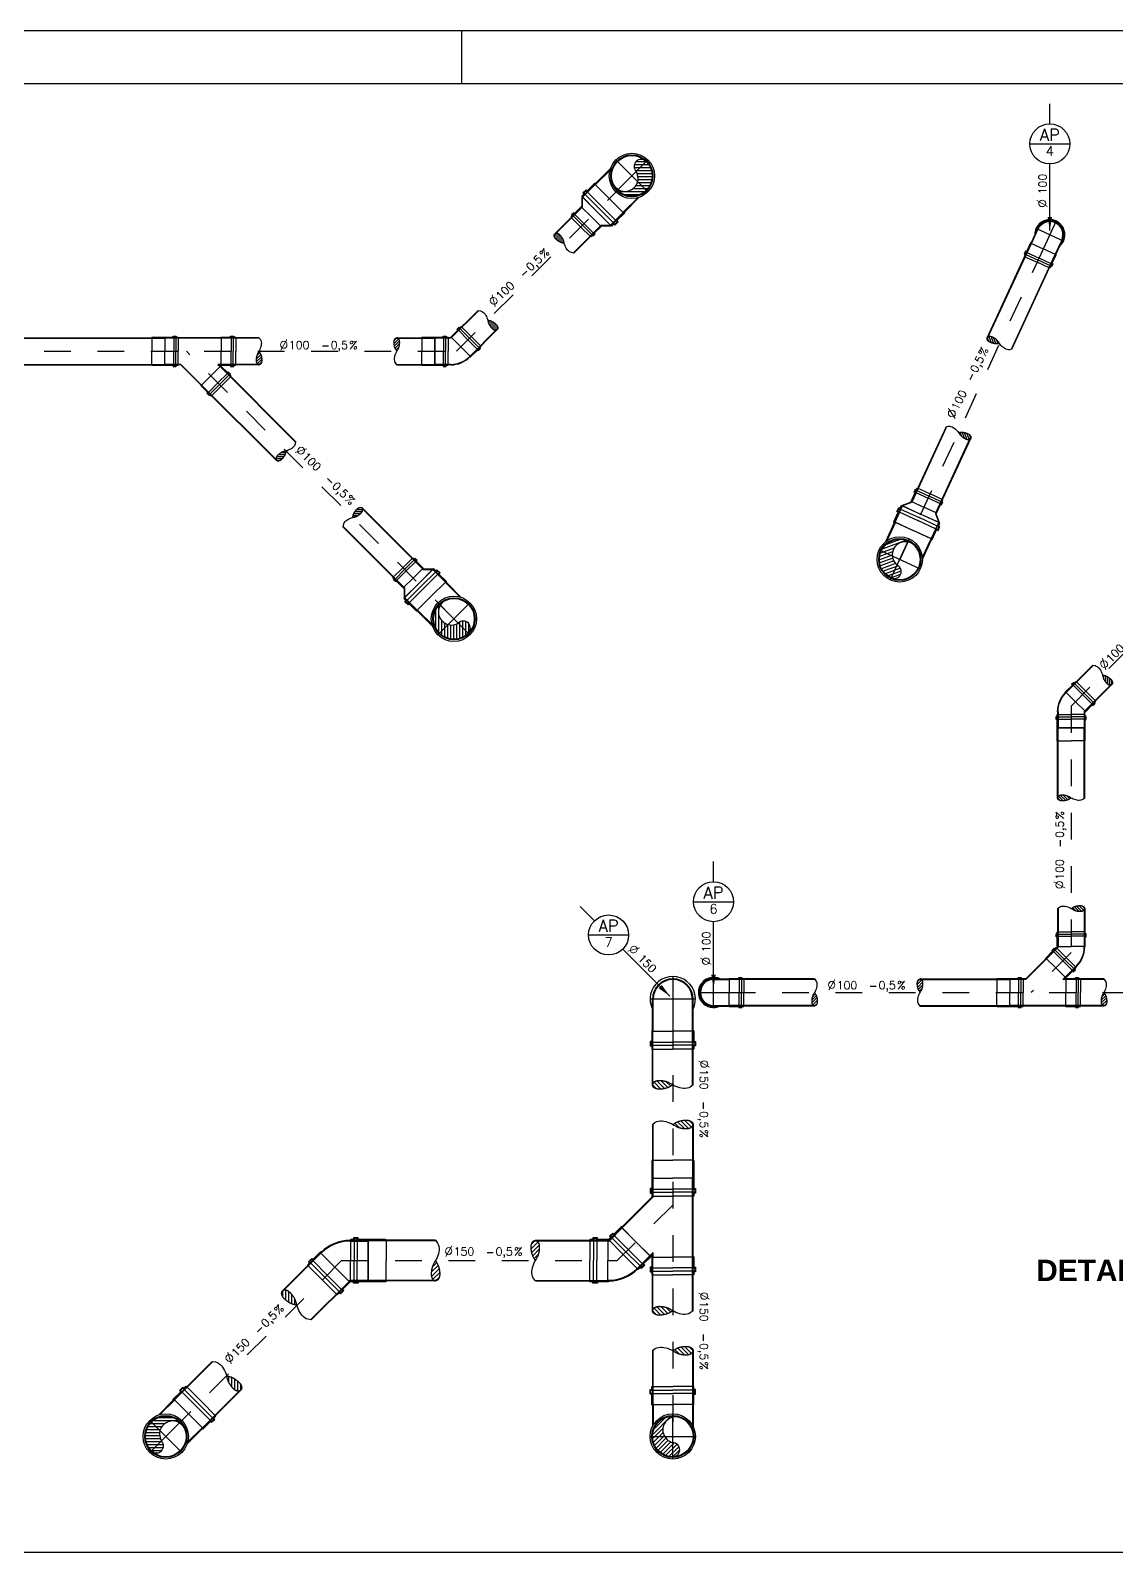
# Model space of a CAD drawing. Header units: millimetres. Extents: x -2485 to 3289, y -257 to 1952.
# Drawn here: x 37.24 to 41.31, y 5.97 to 11.68 of the extents above; entities that cross this region are included whole.
import ezdxf
from ezdxf.enums import TextEntityAlignment as Align

# ---------------------------------------------------------------- set-up
doc = ezdxf.new("R2010")
doc.units = ezdxf.units.MM
doc.header["$LTSCALE"] = 0.3
doc.linetypes.add('HID', pattern=[0.37, 0.07, -0.1, 0.03, -0.1, 0.07])
for name, color, linetype, lineweight in [('IMPLANTAÇÃO  ÁGUA PLUVIAL', 6, 'HID', 15), ('PROJETO ESGOTO PLUVIAL', 1, 'HID', 15), ('prumada', 9, 'Continuous', 15)]:
    doc.layers.add(name, color=color, linetype=linetype, lineweight=lineweight)
for name, color, linetype in [('PLU', 6, 'HID'), ('TEX', 11, 'Continuous'), ('TUB', 1, 'Continuous'), ('VISTAS', 1, 'Continuous')]:
    doc.layers.add(name, color=color, linetype=linetype)
doc.styles.add('ROMANS', font='romans.shx', dxfattribs={"height": 0.03})
doc.styles.add('SANSSERIFBOLD', font='sasb____.pfb')

# ---------------------------------------------------------------- blocks, each defined once
blk = doc.blocks.new('js150d')
at = {"layer": 'TUB', "color": 3}
for p, q in [((-0.1006, 0.0735), (-0.0974, 0.0762)), ((0.195, 0.0762), (0.195, 0)), ((0.2359, 0.0762), (0.2359, 0)), ((0.2479, 0.0762), (0.2479, 0)), ((0.262, 0.0789), (0.262, 0)), ((0.195, -0.0762), (0.195, 0)), ((0.2359, -0.0762), (0.2359, 0)), ((0.2479, -0.0762), (0.2479, 0)), ((0.262, -0.0789), (0.262, 0)), ((-0.1006, -0.0735), (-0.0974, -0.0762)), ((0.1918, -0.084), (0.1379, -0.1379)), ((0.2207, -0.1129), (0.1668, -0.1668)), ((0.084, -0.1918), (0.1379, -0.1379)), ((0.1129, -0.2207), (0.1668, -0.1668)), ((0.2292, -0.1214), (0.1753, -0.1753)), ((0.2411, -0.1295), (0.1853, -0.1853)), ((0.1214, -0.2292), (0.1753, -0.1753)), ((0.1295, -0.2411), (0.1853, -0.1853))]:
    blk.add_line(p, q, dxfattribs=at)
at = {"layer": 'TUB', "color": 4}
for p, q in [((0.1923, 0.0735), (-0.1006, 0.0735)), ((0.1912, 0.0762), (-0.0974, 0.0762)), ((0.1912, 0.0762), (0.1939, 0.0789)), ((0.1923, 0.0735), (0.195, 0.0762)), ((0.1939, 0.0789), (0.2332, 0.0789)), ((0.195, 0.0762), (0.2359, 0.0762)), ((0.2332, 0.0789), (0.2332, 0.0849)), ((0.2332, 0.0849), (0.2506, 0.0849)), ((0.2359, 0.0822), (0.2479, 0.0822)), ((0.2359, 0.0762), (0.2359, 0.0822)), ((0.2479, 0.0822), (0.2479, 0.0762)), ((0.2479, 0.0762), (0.262, 0.0762)), ((0.2506, 0.0849), (0.2506, 0.0789)), ((0.2506, 0.0789), (0.262, 0.0789)), ((-0.0304, -0.0735), (-0.1006, -0.0735)), ((-0.0316, -0.0762), (-0.0974, -0.0762)), ((-0.0316, -0.0762), (0.0813, -0.1891)), ((-0.0304, -0.0735), (0.084, -0.1879)), ((0.1923, -0.0735), (0.1774, -0.0735)), ((0.1774, -0.0735), (0.1879, -0.084)), ((0.1912, -0.0762), (0.184, -0.0762)), ((0.184, -0.0762), (0.1891, -0.0813)), ((0.1879, -0.084), (0.1918, -0.084)), ((0.1891, -0.0813), (0.1929, -0.0813)), ((0.1912, -0.0762), (0.1939, -0.0789)), ((0.1918, -0.084), (0.2207, -0.1129)), ((0.1923, -0.0735), (0.195, -0.0762)), ((0.1929, -0.0813), (0.2207, -0.1091)), ((0.1939, -0.0789), (0.2332, -0.0789)), ((0.195, -0.0762), (0.2359, -0.0762)), ((0.2207, -0.1091), (0.2249, -0.1049)), ((0.2207, -0.1129), (0.2249, -0.1087)), ((0.2249, -0.1049), (0.2372, -0.1172)), ((0.2249, -0.1087), (0.2334, -0.1172)), ((0.2332, -0.0789), (0.2332, -0.0849)), ((0.2332, -0.0849), (0.2506, -0.0849)), ((0.2359, -0.0762), (0.2359, -0.0822)), ((0.2359, -0.0822), (0.2479, -0.0822)), ((0.2479, -0.0762), (0.262, -0.0762)), ((0.2479, -0.0822), (0.2479, -0.0762)), ((0.2506, -0.0789), (0.262, -0.0789)), ((0.2506, -0.0849), (0.2506, -0.0789)), ((0.2334, -0.1172), (0.2292, -0.1214)), ((0.2292, -0.1214), (0.2391, -0.1314)), ((0.2372, -0.1172), (0.233, -0.1214)), ((0.233, -0.1214), (0.2411, -0.1295)), ((0.0813, -0.1891), (0.0813, -0.1929)), ((0.0813, -0.1929), (0.1091, -0.2207)), ((0.084, -0.1879), (0.084, -0.1918)), ((0.084, -0.1918), (0.1129, -0.2207)), ((0.1091, -0.2207), (0.1049, -0.2249)), ((0.1049, -0.2249), (0.1172, -0.2372)), ((0.1129, -0.2207), (0.1087, -0.2249)), ((0.1087, -0.2249), (0.1172, -0.2334)), ((0.1172, -0.2334), (0.1214, -0.2292)), ((0.1172, -0.2372), (0.1214, -0.233)), ((0.1214, -0.2292), (0.1314, -0.2391)), ((0.1214, -0.233), (0.1295, -0.2411))]:
    blk.add_line(p, q, dxfattribs=at)
at = {"layer": 'TUB', "color": 3, "linetype": 'Continuous'}
for p in [(-0.1006, 0.0735), (-0.1006, -0.0735)]:
    blk.add_line(p, (-0.1006, 0), dxfattribs=at)
blk = doc.blocks.new('j45e150d')
at = {"layer": 'TUB', "color": 4}
for p, q in [((0.0316, 0.0762), (0.0343, 0.0789)), ((0.0328, 0.0735), (0.0355, 0.0762)), ((0.0343, 0.0789), (0.0737, 0.0789)), ((0.0355, 0.0762), (0.0764, 0.0762)), ((0.0737, 0.0849), (0.0911, 0.0849)), ((0.0737, 0.0789), (0.0737, 0.0849)), ((0.0764, 0.0762), (0.0764, 0.0822)), ((0.0764, 0.0822), (0.0884, 0.0822)), ((0.0884, 0.0822), (0.0884, 0.0762)), ((0.0884, 0.0762), (0.1025, 0.0762)), ((0.0911, 0.0849), (0.0911, 0.0789)), ((0.0911, 0.0789), (0.1025, 0.0789)), ((-0.0743, 0.0297), (-0.1224, -0.0184)), ((-0.0762, 0.0316), (-0.1192, -0.0114)), ((0.0316, -0.0723), (-0.0184, -0.1224)), ((0.0316, -0.0762), (-0.0114, -0.1192)), ((0.0316, -0.0723), (0.0355, -0.0762)), ((0.0316, -0.0762), (0.0343, -0.0789)), ((0.0343, -0.0789), (0.0737, -0.0789)), ((0.0355, -0.0762), (0.0764, -0.0762)), ((0.0737, -0.0789), (0.0737, -0.0849)), ((0.0737, -0.0849), (0.0911, -0.0849)), ((0.0764, -0.0762), (0.0764, -0.0822)), ((0.0764, -0.0822), (0.0884, -0.0822)), ((0.0884, -0.0822), (0.0884, -0.0762)), ((0.0884, -0.0762), (0.1025, -0.0762)), ((0.0911, -0.0849), (0.0911, -0.0789)), ((0.0911, -0.0789), (0.1025, -0.0789))]:
    blk.add_line(p, q, dxfattribs=at)
at = {"layer": 'TUB', "color": 3}
for p, q in [((0.0355, 0.0762), (0.0355, 0)), ((0.0764, 0.0762), (0.0764, 0)), ((0.0884, 0.0762), (0.0884, 0)), ((0.1025, 0.0789), (0.1025, 0)), ((0.0764, -0.0762), (0.0764, 0)), ((0.0884, -0.0762), (0.0884, 0)), ((0.1025, -0.0789), (0.1025, 0)), ((-0.1231, -0.0177), (-0.1192, -0.0114)), ((-0.1231, -0.0177), (-0.1224, -0.0184)), ((0.0355, -0.0762), (0.0355, 0)), ((-0.0177, -0.1231), (-0.0184, -0.1224)), ((-0.0177, -0.1231), (-0.0114, -0.1192))]:
    blk.add_line(p, q, dxfattribs=at)
at = {"layer": 'TUB', "color": 3, "linetype": 'Continuous'}
for q in [(-0.1224, -0.0184), (-0.0184, -0.1224)]:
    blk.add_line((-0.0704, -0.0704), q, dxfattribs=at)
at = {"layer": 'TUB', "color": 4}
for radius, start in [(0.1524, 89.9693), (0.1497, 89.5425)]:
    blk.add_arc((0.0316, -0.0762), radius, start, 135, dxfattribs=at)
blk = doc.blocks.new('js100e')
at = {"layer": 'TUB', "color": 4}
for p, q in [((-0.021, 0.0508), (0.0542, 0.126)), ((-0.0203, 0.049), (0.056, 0.1253)), ((0.0542, 0.1286), (0.08, 0.1544)), ((0.0542, 0.126), (0.0542, 0.1286)), ((0.056, 0.1278), (0.0826, 0.1544)), ((0.056, 0.1253), (0.056, 0.1278)), ((0.0772, 0.1573), (0.0854, 0.1655)), ((0.08, 0.1544), (0.0772, 0.1573)), ((0.0798, 0.1573), (0.0854, 0.1629)), ((0.0826, 0.1544), (0.0798, 0.1573)), ((0.0854, 0.1655), (0.0882, 0.1626)), ((0.0854, 0.1629), (0.0882, 0.1601)), ((0.0882, 0.1626), (0.0936, 0.168)), ((0.0882, 0.1601), (0.0949, 0.1667)), ((0.1278, 0.056), (0.1544, 0.0826)), ((0.1286, 0.0542), (0.1544, 0.08)), ((0.1544, 0.0826), (0.1573, 0.0798)), ((0.1544, 0.08), (0.1573, 0.0772)), ((0.1573, 0.0798), (0.1629, 0.0854)), ((0.1573, 0.0772), (0.1655, 0.0854)), ((0.1601, 0.0882), (0.1667, 0.0949)), ((0.1629, 0.0854), (0.1601, 0.0882)), ((0.1626, 0.0882), (0.168, 0.0936)), ((0.1655, 0.0854), (0.1626, 0.0882)), ((-0.0203, 0.049), (-0.08, 0.049)), ((-0.021, 0.0508), (-0.0779, 0.0508)), ((0.1183, 0.049), (0.1253, 0.056)), ((0.1282, 0.049), (0.1183, 0.049)), ((0.1226, 0.0508), (0.126, 0.0542)), ((0.1275, 0.0508), (0.1226, 0.0508)), ((0.1253, 0.056), (0.1278, 0.056)), ((0.126, 0.0542), (0.1286, 0.0542)), ((0.1275, 0.0508), (0.1293, 0.0526)), ((0.1282, 0.049), (0.13, 0.0508)), ((0.1293, 0.0526), (0.1658, 0.0526)), ((0.13, 0.0508), (0.1676, 0.0508)), ((0.1658, 0.0526), (0.1658, 0.0566)), ((0.1658, 0.0566), (0.1774, 0.0566)), ((0.1676, 0.0508), (0.1676, 0.0548)), ((0.1676, 0.0548), (0.1756, 0.0548)), ((0.1756, 0.0548), (0.1756, 0.0508)), ((0.1756, 0.0508), (0.185, 0.0508)), ((0.1774, 0.0566), (0.1774, 0.0526)), ((0.1774, 0.0526), (0.185, 0.0526)), ((0, -0.049), (-0.08, -0.049)), ((0, -0.0508), (-0.0779, -0.0508)), ((0.1282, -0.049), (0, -0.049)), ((0.1275, -0.0508), (0, -0.0508)), ((0.1275, -0.0508), (0.1293, -0.0526)), ((0.1282, -0.049), (0.13, -0.0508)), ((0.1293, -0.0526), (0.1658, -0.0526)), ((0.13, -0.0508), (0.1676, -0.0508)), ((0.1658, -0.0526), (0.1658, -0.0566)), ((0.1658, -0.0566), (0.1774, -0.0566)), ((0.1676, -0.0508), (0.1676, -0.0548)), ((0.1676, -0.0548), (0.1756, -0.0548)), ((0.1756, -0.0508), (0.185, -0.0508)), ((0.1756, -0.0548), (0.1756, -0.0508)), ((0.1774, -0.0526), (0.185, -0.0526)), ((0.1774, -0.0566), (0.1774, -0.0526))]:
    blk.add_line(p, q, dxfattribs=at)
at = {"layer": 'TUB', "color": 3}
for p, q in [((0.056, 0.1278), (0.0919, 0.0919)), ((0.0826, 0.1544), (0.1185, 0.1185)), ((0.0882, 0.1601), (0.1242, 0.1242)), ((0.0936, 0.168), (0.1308, 0.1308)), ((0.1544, 0.0826), (0.1185, 0.1185)), ((0.1601, 0.0882), (0.1242, 0.1242)), ((0.168, 0.0936), (0.1308, 0.1308)), ((0.1278, 0.056), (0.0919, 0.0919)), ((-0.08, 0.049), (-0.0779, 0.0508)), ((0.13, 0.0508), (0.13, 0)), ((0.13, -0.0508), (0.13, 0)), ((0.1676, 0.0508), (0.1676, 0)), ((0.1676, -0.0508), (0.1676, 0)), ((0.1756, 0.0508), (0.1756, 0)), ((0.1756, -0.0508), (0.1756, 0)), ((0.185, 0.0526), (0.185, 0)), ((0.185, -0.0526), (0.185, 0)), ((-0.08, -0.049), (-0.0779, -0.0508))]:
    blk.add_line(p, q, dxfattribs=at)
at = {"layer": 'TUB', "color": 3, "linetype": 'Continuous'}
for p in [(-0.08, 0.049), (-0.08, -0.049)]:
    blk.add_line(p, (-0.08, 0), dxfattribs=at)
blk = doc.blocks.new('J45E100E')
at = {"layer": 'TUB', "color": 3, "linetype": 'Continuous'}
for q in [(-0.092, 0.0227), (-0.0227, 0.092)]:
    blk.add_line((-0.0573, 0.0573), q, dxfattribs=at)
at = {"layer": 'TUB', "color": 3}
for p, q in [((-0.0222, 0.0924), (-0.0227, 0.092)), ((-0.0222, 0.0924), (-0.018, 0.0898)), ((-0.0924, 0.0222), (-0.092, 0.0227)), ((-0.0924, 0.0222), (-0.0898, 0.018)), ((0.0236, 0.0508), (0.0236, 0)), ((0.0236, -0.0508), (0.0236, 0)), ((0.0612, 0.0508), (0.0612, 0)), ((0.0612, -0.0508), (0.0612, 0)), ((0.0692, 0.0508), (0.0692, 0)), ((0.0692, -0.0508), (0.0692, 0)), ((0.0786, 0.0526), (0.0786, 0)), ((0.0786, -0.0526), (0.0786, 0))]:
    blk.add_line(p, q, dxfattribs=at)
at = {"layer": 'TUB', "color": 4}
for p, q in [((0.0211, 0.0482), (-0.0227, 0.092)), ((0.021, 0.0508), (-0.018, 0.0898)), ((-0.0495, -0.0198), (-0.092, 0.0227)), ((-0.0508, -0.021), (-0.0898, 0.018)), ((0.0211, 0.0508), (0.0229, 0.0526)), ((0.0211, 0.0482), (0.0236, 0.0508)), ((0.0229, 0.0526), (0.0594, 0.0526)), ((0.0236, 0.0508), (0.0612, 0.0508)), ((0.0594, 0.0526), (0.0594, 0.0566)), ((0.0594, 0.0566), (0.071, 0.0566)), ((0.0612, 0.0508), (0.0612, 0.0548)), ((0.0612, 0.0548), (0.0692, 0.0548)), ((0.0692, 0.0548), (0.0692, 0.0508)), ((0.0692, 0.0508), (0.0786, 0.0508)), ((0.071, 0.0566), (0.071, 0.0526)), ((0.071, 0.0526), (0.0786, 0.0526)), ((0.0211, -0.0508), (0.0229, -0.0526)), ((0.0218, -0.049), (0.0236, -0.0508)), ((0.0229, -0.0526), (0.0594, -0.0526)), ((0.0236, -0.0508), (0.0612, -0.0508)), ((0.0594, -0.0526), (0.0594, -0.0566)), ((0.0594, -0.0566), (0.071, -0.0566)), ((0.0612, -0.0508), (0.0612, -0.0548)), ((0.0612, -0.0548), (0.0692, -0.0548)), ((0.0692, -0.0508), (0.0786, -0.0508)), ((0.0692, -0.0548), (0.0692, -0.0508)), ((0.071, -0.0526), (0.0786, -0.0526)), ((0.071, -0.0566), (0.071, -0.0526))]:
    blk.add_line(p, q, dxfattribs=at)
for radius, end in [(0.1016, 270.0307), (0.0998, 270.4575)]:
    blk.add_arc((0.021, 0.0508), radius, 225, end, dxfattribs=at)
blk = doc.blocks.new('N90')
at = {"layer": 'TEX'}
blk.add_line((0, 0.4152), (0, 0.4908), dxfattribs=at)
at = {"layer": 'TEX', "color": 5, "linetype": 'Continuous'}
blk.add_line((-0.075, 0.3402), (0.075, 0.3402), dxfattribs=at)
at = {"layer": 'TEX', "color": 11}
blk.add_line((0, 0.0162), (0, 0.2652), dxfattribs=at)
at = {"layer": 'TEX', "color": 5, "linetype": 'Continuous'}
blk.add_circle((0, 0.3402), 0.075, dxfattribs=at)
at = {"layer": 'TEX', "color": 11}
blk.add_solid([(0.0083, 0.0662), (-0.0083, 0.0662), (0, 0.0162)], dxfattribs=at)
at = {"layer": 'TEX', "color": 5, "style": 'ROMANS'}
blk.add_text('%%c', height=0.04, rotation=90, dxfattribs=at).set_placement((-0.0083, 0.1))
at = {"layer": 'TEX', "color": 9, "linetype": 'Continuous', "style": 'ROMANS'}
for tag, height, p in [('L', 0.045, (0, 0.3515)), ('N', 0.036, (0, 0.2952))]:
    blk.add_attdef(tag, text='', height=height, dxfattribs=at).set_placement(p, align=Align.CENTER)
at = {"layer": 'TEX', "color": 5, "linetype": 'Continuous', "style": 'ROMANS'}
blk.add_attdef('N', (-0.012, 0.1511), '', height=0.03, rotation=90, dxfattribs=at)
blk = doc.blocks.new('n135')
at = {"layer": 'TEX'}
blk.add_line((-0.2936, 0.2936), (-0.347, 0.347), dxfattribs=at)
at = {"layer": 'TEX', "color": 5, "linetype": 'Continuous'}
blk.add_line((-0.3155, 0.2405), (-0.1655, 0.2405), dxfattribs=at)
at = {"layer": 'TEX', "color": 11}
blk.add_line((-0.0113, 0.0113), (-0.1875, 0.1875), dxfattribs=at)
blk.add_line((-0.0113, 0.0113), (-0.1875, 0.1875), dxfattribs=at)
at = {"layer": 'TEX', "color": 5, "linetype": 'Continuous'}
blk.add_circle((-0.2405, 0.2405), 0.075, dxfattribs=at)
blk.add_circle((-0.2405, 0.2405), 0.075, dxfattribs=at)
at = {"layer": 'TEX', "color": 11}
blk.add_solid([(-0.0526, 0.0408), (-0.0408, 0.0526), (-0.0113, 0.0113)], dxfattribs=at)
blk.add_solid([(-0.0526, 0.0408), (-0.0408, 0.0526), (-0.0113, 0.0113)], dxfattribs=at)
at = {"layer": 'TEX', "color": 5, "style": 'ROMANS'}
blk.add_text('%%c', height=0.04, rotation=315, dxfattribs=at).set_placement((-0.1722, 0.1839))
at = {"layer": 'TEX', "color": 9, "linetype": 'Continuous', "style": 'ROMANS'}
for tag, height, p in [('L', 0.045, (-0.2405, 0.2518)), ('N', 0.036, (-0.2405, 0.1956))]:
    blk.add_attdef(tag, text='', height=height, dxfattribs=at).set_placement(p, align=Align.CENTER)
at = {"layer": 'TEX', "color": 5, "linetype": 'Continuous', "style": 'ROMANS'}
blk.add_attdef('N', (-0.1334, 0.1503), '', height=0.03, rotation=315, dxfattribs=at)
blk = doc.blocks.new('j90e100c')
at = {"layer": 'TUB', "color": 1, "linetype": 'Continuous'}
for p, q in [((0, -0.0574), (0, 0.0574)), ((-0.0574, 0), (0.0574, 0))]:
    blk.add_line(p, q, dxfattribs=at)
at = {"layer": 'TUB', "color": 4}
for p, q in [((0, 0.0508), (0.0565, 0.0508)), ((0, 0.049), (0.0572, 0.049)), ((0.0565, 0.0508), (0.0583, 0.0526)), ((0.0565, 0.049), (0.0572, 0.049)), ((0.0572, 0.049), (0.059, 0.0508)), ((0.0583, 0.0526), (0.0948, 0.0526)), ((0.059, 0.0508), (0.0966, 0.0508)), ((0.0948, 0.0526), (0.0948, 0.0566)), ((0.0948, 0.0566), (0.1064, 0.0566)), ((0.0966, 0.0508), (0.0966, 0.0548)), ((0.0966, 0.0548), (0.1046, 0.0548)), ((0.1046, 0.0548), (0.1046, 0.0508)), ((0.1046, 0.0508), (0.114, 0.0508)), ((0.1064, 0.0566), (0.1064, 0.0526)), ((0.1064, 0.0526), (0.114, 0.0526)), ((0, -0.049), (0.0572, -0.049)), ((0, -0.0508), (0.0565, -0.0508)), ((0.0565, -0.049), (0.0572, -0.049)), ((0.0565, -0.0508), (0.0583, -0.0526)), ((0.0572, -0.049), (0.059, -0.0508)), ((0.0583, -0.0526), (0.0948, -0.0526)), ((0.059, -0.0508), (0.0966, -0.0508)), ((0.0948, -0.0526), (0.0948, -0.0566)), ((0.0948, -0.0566), (0.1064, -0.0566)), ((0.0966, -0.0508), (0.0966, -0.0548)), ((0.0966, -0.0548), (0.1046, -0.0548)), ((0.1046, -0.0508), (0.114, -0.0508)), ((0.1046, -0.0548), (0.1046, -0.0508)), ((0.1064, -0.0526), (0.114, -0.0526)), ((0.1064, -0.0566), (0.1064, -0.0526))]:
    blk.add_line(p, q, dxfattribs=at)
at = {"layer": 'TUB', "color": 3}
for p, q in [((0.059, 0.0508), (0.059, 0)), ((0.0966, 0.0508), (0.0966, 0)), ((0.0966, -0.0508), (0.0966, 0)), ((0.1046, 0.0508), (0.1046, 0)), ((0.1046, -0.0508), (0.1046, 0)), ((0.114, 0.0526), (0.114, 0)), ((0.059, -0.0508), (0.059, 0)), ((0.114, -0.0526), (0.114, 0))]:
    blk.add_line(p, q, dxfattribs=at)
at = {"layer": 'TUB', "color": 4}
for radius, start, end in [(0.0566, 63.8348, 296.1652), (0.0526, 74.9676, 285.0324), (0.0508, 90, 270), (0.049, 90, 270)]:
    blk.add_arc((0, 0), radius, start, end, dxfattribs=at)
blk = doc.blocks.new('150T')
at = {"layer": 'TUB', "color": 7}
for p, q in [((-0.0068, 0.0258), (-0.0435, 0.0625)), ((0.0029, 0.032), (-0.0335, 0.0684)), ((0.0147, 0.0361), (-0.0221, 0.0729)), ((0.0299, 0.0368), (-0.0089, 0.0757)), ((0.0759, 0.0067), (0.0067, 0.0759)), ((0.0711, 0.0275), (0.0275, 0.0711)), ((-0.0371, -0.0235), (-0.0748, 0.0143)), ((-0.0285, -0.0162), (-0.0714, 0.0267)), ((-0.0235, -0.0052), (-0.0663, 0.0376)), ((-0.0204, 0.0076), (-0.0599, 0.0471)), ((-0.0145, 0.0176), (-0.0523, 0.0554)), ((-0.0499, -0.0266), (-0.0762, -0.0003))]:
    blk.add_line(p, q, dxfattribs=at)
at = {"layer": 'TUB', "color": 1, "linetype": 'Continuous'}
for p, q in [((0, 0.0849), (0, -0.0849)), ((-0.0849, 0), (0.0849, 0))]:
    blk.add_line(p, q, dxfattribs=at)
at = {"layer": 'TUB', "color": 4}
for radius in [0.0849, 0.0789, 0.0762]:
    blk.add_circle((0, 0), radius, dxfattribs=at)
for centre, radius, start, end in [((-0.0496, 0), 0.0266, 180, 0), ((0.0246, -0.012), 0.0491, 344.7642, 165.8659)]:
    blk.add_arc(centre, radius, start, end, dxfattribs=at)
blk = doc.blocks.new('j90e150b')
at = {"layer": 'TUB', "color": 4}
for p, q in [((0.1162, 0.0762), (0.0374, 0.0762)), ((0.1173, 0.0735), (0.0425, 0.0735)), ((0.1162, 0.0762), (0.1189, 0.0789)), ((0.1173, 0.0735), (0.12, 0.0762)), ((0.1189, 0.0789), (0.1582, 0.0789)), ((0.12, 0.0762), (0.1609, 0.0762)), ((0.1582, 0.0849), (0.1756, 0.0849)), ((0.1582, 0.0789), (0.1582, 0.0849)), ((0.1609, 0.0822), (0.1729, 0.0822)), ((0.1609, 0.0762), (0.1609, 0.0822)), ((0.1729, 0.0822), (0.1729, 0.0762)), ((0.1729, 0.0762), (0.187, 0.0762)), ((0.1756, 0.0849), (0.1756, 0.0789)), ((0.1756, 0.0789), (0.187, 0.0789)), ((0.1162, -0.0762), (0.0374, -0.0762)), ((0.1173, -0.0735), (0.0425, -0.0735)), ((0.1162, -0.0762), (0.1189, -0.0789)), ((0.1173, -0.0735), (0.12, -0.0762)), ((0.1189, -0.0789), (0.1582, -0.0789)), ((0.12, -0.0762), (0.1609, -0.0762)), ((0.1582, -0.0789), (0.1582, -0.0849)), ((0.1582, -0.0849), (0.1756, -0.0849)), ((0.1609, -0.0762), (0.1609, -0.0822)), ((0.1609, -0.0822), (0.1729, -0.0822)), ((0.1729, -0.0762), (0.187, -0.0762)), ((0.1729, -0.0822), (0.1729, -0.0762)), ((0.1756, -0.0789), (0.187, -0.0789)), ((0.1756, -0.0849), (0.1756, -0.0789))]:
    blk.add_line(p, q, dxfattribs=at)
at = {"layer": 'TUB', "color": 3}
for p, q in [((0.12, 0.0762), (0.12, 0)), ((0.1609, 0.0762), (0.1609, 0)), ((0.1729, 0.0762), (0.1729, 0)), ((0.187, 0.0789), (0.187, 0)), ((0.12, -0.0762), (0.12, 0)), ((0.1609, -0.0762), (0.1609, 0)), ((0.1729, -0.0762), (0.1729, 0)), ((0.187, -0.0789), (0.187, 0))]:
    blk.add_line(p, q, dxfattribs=at)
at = {"layer": 'PLU'}
blk.add_blockref('150T', (0, 0), dxfattribs=at)
blk = doc.blocks.new('j45e150e')
at = {"layer": 'TUB', "color": 3, "linetype": 'Continuous'}
for q in [(-0.0184, 0.1224), (-0.1224, 0.0184)]:
    blk.add_line((-0.0704, 0.0704), q, dxfattribs=at)
at = {"layer": 'TUB', "color": 3}
for p, q in [((-0.0177, 0.1231), (-0.0184, 0.1224)), ((-0.0177, 0.1231), (-0.0114, 0.1192)), ((0.0355, 0.0762), (0.0355, 0)), ((0.0764, 0.0762), (0.0764, 0)), ((0.0884, 0.0762), (0.0884, 0)), ((0.1025, 0.0789), (0.1025, 0)), ((-0.1231, 0.0177), (-0.1224, 0.0184)), ((-0.1231, 0.0177), (-0.1192, 0.0114)), ((0.0355, -0.0762), (0.0355, 0)), ((0.0764, -0.0762), (0.0764, 0)), ((0.0884, -0.0762), (0.0884, 0)), ((0.1025, -0.0789), (0.1025, 0))]:
    blk.add_line(p, q, dxfattribs=at)
at = {"layer": 'TUB', "color": 4}
for p, q in [((0.0316, 0.0723), (-0.0184, 0.1224)), ((0.0316, 0.0762), (-0.0114, 0.1192)), ((0.0316, 0.0762), (0.0343, 0.0789)), ((0.0316, 0.0723), (0.0355, 0.0762)), ((0.0343, 0.0789), (0.0737, 0.0789)), ((0.0355, 0.0762), (0.0764, 0.0762)), ((0.0737, 0.0789), (0.0737, 0.0849)), ((0.0737, 0.0849), (0.0911, 0.0849)), ((0.0764, 0.0762), (0.0764, 0.0822)), ((0.0764, 0.0822), (0.0884, 0.0822)), ((0.0884, 0.0822), (0.0884, 0.0762)), ((0.0884, 0.0762), (0.1025, 0.0762)), ((0.0911, 0.0849), (0.0911, 0.0789)), ((0.0911, 0.0789), (0.1025, 0.0789)), ((-0.0743, -0.0297), (-0.1224, 0.0184)), ((-0.0762, -0.0316), (-0.1192, 0.0114)), ((0.0316, -0.0762), (0.0343, -0.0789)), ((0.0328, -0.0735), (0.0355, -0.0762)), ((0.0343, -0.0789), (0.0737, -0.0789)), ((0.0355, -0.0762), (0.0764, -0.0762)), ((0.0737, -0.0789), (0.0737, -0.0849)), ((0.0737, -0.0849), (0.0911, -0.0849)), ((0.0764, -0.0762), (0.0764, -0.0822)), ((0.0764, -0.0822), (0.0884, -0.0822)), ((0.0884, -0.0762), (0.1025, -0.0762)), ((0.0884, -0.0822), (0.0884, -0.0762)), ((0.0911, -0.0789), (0.1025, -0.0789)), ((0.0911, -0.0849), (0.0911, -0.0789))]:
    blk.add_line(p, q, dxfattribs=at)
for radius, end in [(0.1524, 270.0307), (0.1497, 270.4575)]:
    blk.add_arc((0.0316, 0.0762), radius, 225, end, dxfattribs=at)
blk = doc.blocks.new('L150')
at = {"layer": 'TUB', "color": 4}
for p, q in [((-0.067, 0.0777), (-0.06475, 0.0789)), ((0, 0.0762), (-0.067, 0.0762)), ((-0.06475, 0.0789), (0.0382, 0.0789)), ((0, 0.0762), (0.0409, 0.0762)), ((0.0382, 0.0849), (0.0556, 0.0849)), ((0.0382, 0.0789), (0.0382, 0.0849)), ((0.0409, 0.0822), (0.0529, 0.0822)), ((0.0409, 0.0762), (0.0409, 0.0822)), ((0.0529, 0.0822), (0.0529, 0.0762)), ((0.0529, 0.0762), (0.067, 0.0762)), ((0.0556, 0.0849), (0.0556, 0.0789)), ((0.0556, 0.0789), (0.067, 0.0789)), ((0, -0.0762), (-0.067, -0.0762)), ((-0.067, -0.0777), (-0.06475, -0.0789)), ((-0.06475, -0.0789), (0.0382, -0.0789)), ((0, -0.0762), (0.0409, -0.0762)), ((0.0382, -0.0789), (0.0382, -0.0849)), ((0.0382, -0.0849), (0.0556, -0.0849)), ((0.0409, -0.0762), (0.0409, -0.0822)), ((0.0409, -0.0822), (0.0529, -0.0822)), ((0.0529, -0.0762), (0.067, -0.0762)), ((0.0529, -0.0822), (0.0529, -0.0762)), ((0.0556, -0.0789), (0.067, -0.0789)), ((0.0556, -0.0849), (0.0556, -0.0789))]:
    blk.add_line(p, q, dxfattribs=at)
at = {"layer": 'TUB', "color": 3}
for p, q in [((-0.067, 0.0777), (-0.067, 0)), ((0, 0.0762), (0, 0)), ((0.0409, 0.0762), (0.0409, 0)), ((0.0529, 0.0762), (0.0529, 0)), ((0.067, 0.0789), (0.067, 0)), ((-0.067, -0.0777), (-0.067, 0)), ((0, -0.0762), (0, 0)), ((0.0409, -0.0762), (0.0409, 0)), ((0.0529, -0.0762), (0.0529, 0)), ((0.067, -0.0789), (0.067, 0))]:
    blk.add_line(p, q, dxfattribs=at)
blk = doc.blocks.new('l100')
at = {"layer": 'TUB', "color": 4}
for p, q in [((-0.049, 0.0518), (-0.0475, 0.0526)), ((0, 0.0508), (-0.049, 0.0508)), ((-0.0475, 0.0526), (0.0308, 0.0526)), ((0, 0.0508), (0.0326, 0.0508)), ((0.0308, 0.0566), (0.0424, 0.0566)), ((0.0308, 0.0526), (0.0308, 0.0566)), ((0.0326, 0.0548), (0.0406, 0.0548)), ((0.0326, 0.0508), (0.0326, 0.0548)), ((0.0406, 0.0548), (0.0406, 0.0508)), ((0.0406, 0.0508), (0.05, 0.0508)), ((0.0424, 0.0566), (0.0424, 0.0526)), ((0.0424, 0.0526), (0.05, 0.0526)), ((0, -0.0508), (-0.049, -0.0508)), ((-0.049, -0.0518), (-0.0475, -0.0526)), ((-0.0475, -0.0526), (0.0308, -0.0526)), ((0, -0.0508), (0.0326, -0.0508)), ((0.0308, -0.0526), (0.0308, -0.0566)), ((0.0308, -0.0566), (0.0424, -0.0566)), ((0.0326, -0.0508), (0.0326, -0.0548)), ((0.0326, -0.0548), (0.0406, -0.0548)), ((0.0406, -0.0508), (0.05, -0.0508)), ((0.0406, -0.0548), (0.0406, -0.0508)), ((0.0424, -0.0526), (0.05, -0.0526)), ((0.0424, -0.0566), (0.0424, -0.0526))]:
    blk.add_line(p, q, dxfattribs=at)
at = {"layer": 'TUB', "color": 3}
for p, q in [((-0.049, 0.0518), (-0.049, 0)), ((-0.049, -0.0518), (-0.049, 0)), ((0, 0.0508), (0, 0)), ((0, -0.0508), (0, 0)), ((0.0326, 0.0508), (0.0326, 0)), ((0.0326, -0.0508), (0.0326, 0)), ((0.0406, 0.0508), (0.0406, 0)), ((0.0406, -0.0508), (0.0406, 0)), ((0.05, 0.0526), (0.05, 0)), ((0.05, -0.0526), (0.05, 0))]:
    blk.add_line(p, q, dxfattribs=at)
blk = doc.blocks.new('b100')
at = {"layer": 'TUB', "color": 7}
for p, q in [((-0.0104, -0.0292), (0.0066, -0.0121)), ((-0.0101, -0.0394), (0.0091, -0.0203)), ((-0.0081, -0.0163), (0.0031, -0.0051)), ((-0.0068, -0.0468), (0.0105, -0.0295)), ((-0.0002, -0.0508), (0.0097, -0.0409))]:
    blk.add_line(p, q, dxfattribs=at)
for points in [[(0, 0.0508), (0.0052, 0.0436), (0.007, 0.04), (0.0082, 0.0359), (0.0089, 0.0306), (0.0088, 0.0264), (0.0082, 0.0221), (0.0073, 0.0174), (0.0058, 0.0129), (0.0039, 0.0078), (0.0019, 0.0034), (0, 0)], [(0, 0), (-0.0016, -0.0026), (-0.0029, -0.0047), (-0.0039, -0.0065), (-0.0047, -0.008), (-0.0054, -0.0092), (-0.0058, -0.0102), (-0.0062, -0.0111), (-0.0065, -0.0118), (-0.0068, -0.0126), (-0.0071, -0.0132), (-0.0073, -0.0139), (-0.0075, -0.0145), (-0.0077, -0.0151), (-0.0079, -0.0157), (-0.0081, -0.0162), (-0.0083, -0.0168), (-0.0084, -0.0173), (-0.0085, -0.0179), (-0.0087, -0.0184), (-0.0088, -0.0189), (-0.0089, -0.0195), (-0.009, -0.02), (-0.0092, -0.0206), (-0.0093, -0.0212), (-0.0094, -0.0218), (-0.0095, -0.0224), (-0.0097, -0.023), (-0.0098, -0.0237), (-0.0099, -0.0243), (-0.01, -0.025), (-0.0101, -0.0257), (-0.0102, -0.0264), (-0.0103, -0.0271), (-0.0103, -0.0278), (-0.0104, -0.0286), (-0.0105, -0.0293), (-0.0105, -0.03), (-0.0105, -0.0308), (-0.0106, -0.0315), (-0.0106, -0.0322), (-0.0106, -0.0329), (-0.0106, -0.0335), (-0.0106, -0.0342), (-0.0106, -0.0348), (-0.0105, -0.0354), (-0.0105, -0.036), (-0.0105, -0.0366), (-0.0104, -0.0372), (-0.0104, -0.0377), (-0.0103, -0.0383), (-0.0102, -0.0388), (-0.0101, -0.0393), (-0.01, -0.0398), (-0.0099, -0.0403), (-0.0097, -0.0408), (-0.0095, -0.0413), (-0.0094, -0.0418), (-0.0092, -0.0424), (-0.0089, -0.0429), (-0.0087, -0.0433), (-0.0085, -0.0438), (-0.0082, -0.0443), (-0.008, -0.0447), (-0.0078, -0.0452), (-0.0075, -0.0456), (-0.0073, -0.046), (-0.0071, -0.0463), (-0.0068, -0.0467), (-0.0066, -0.047), (-0.0064, -0.0473), (-0.0062, -0.0476), (-0.006, -0.0478), (-0.0058, -0.0481), (-0.0056, -0.0483), (-0.0053, -0.0485), (-0.0051, -0.0487), (-0.0049, -0.0489), (-0.0046, -0.049), (-0.0044, -0.0492), (-0.0041, -0.0494), (-0.0038, -0.0495), (-0.0035, -0.0497), (-0.0031, -0.0499), (-0.0027, -0.05), (-0.0022, -0.0502), (-0.0016, -0.0504), (-0.0008, -0.0506), (0, -0.0508)], [(0, 0), (0.0016, -0.0026), (0.0029, -0.0047), (0.0039, -0.0065), (0.0047, -0.008), (0.0054, -0.0092), (0.0058, -0.0102), (0.0062, -0.0111), (0.0065, -0.0118), (0.0068, -0.0126), (0.0071, -0.0132), (0.0073, -0.0139), (0.0075, -0.0145), (0.0077, -0.0151), (0.0079, -0.0157), (0.0081, -0.0162), (0.0083, -0.0168), (0.0084, -0.0173), (0.0085, -0.0179), (0.0087, -0.0184), (0.0088, -0.0189), (0.0089, -0.0195), (0.009, -0.02), (0.0092, -0.0206), (0.0093, -0.0212), (0.0094, -0.0218), (0.0095, -0.0224), (0.0097, -0.023), (0.0098, -0.0237), (0.0099, -0.0243), (0.01, -0.025), (0.0101, -0.0257), (0.0102, -0.0264), (0.0103, -0.0271), (0.0103, -0.0278), (0.0104, -0.0286), (0.0105, -0.0293), (0.0105, -0.03), (0.0105, -0.0308), (0.0106, -0.0315), (0.0106, -0.0322), (0.0106, -0.0329), (0.0106, -0.0335), (0.0106, -0.0342), (0.0106, -0.0348), (0.0105, -0.0354), (0.0105, -0.036), (0.0105, -0.0366), (0.0104, -0.0372), (0.0104, -0.0377), (0.0103, -0.0383), (0.0102, -0.0388), (0.0101, -0.0393), (0.01, -0.0398), (0.0099, -0.0403), (0.0097, -0.0408), (0.0095, -0.0413), (0.0094, -0.0418), (0.0092, -0.0424), (0.0089, -0.0429), (0.0087, -0.0433), (0.0085, -0.0438), (0.0082, -0.0443), (0.008, -0.0447), (0.0078, -0.0452), (0.0075, -0.0456), (0.0073, -0.046), (0.0071, -0.0463), (0.0068, -0.0467), (0.0066, -0.047), (0.0064, -0.0473), (0.0062, -0.0476), (0.006, -0.0478), (0.0058, -0.0481), (0.0056, -0.0483), (0.0053, -0.0485), (0.0051, -0.0487), (0.0049, -0.0489), (0.0046, -0.049), (0.0044, -0.0492), (0.0041, -0.0494), (0.0038, -0.0495), (0.0035, -0.0497), (0.0031, -0.0499), (0.0027, -0.05), (0.0022, -0.0502), (0.0016, -0.0504), (0.0008, -0.0506), (0, -0.0508)]]:
    blk.add_lwpolyline(points, dxfattribs=at)
blk = doc.blocks.new('j90e150c')
at = {"layer": 'TUB', "color": 1, "linetype": 'Continuous'}
for p, q in [((0, 0.0861), (0, -0.0861)), ((-0.0849, 0), (0.0849, 0))]:
    blk.add_line(p, q, dxfattribs=at)
at = {"layer": 'TUB', "color": 4}
for p, q in [((0.1162, 0.0762), (0, 0.0762)), ((0.1173, 0.0735), (0, 0.0735)), ((0.1162, 0.0762), (0.1189, 0.0789)), ((0.1173, 0.0735), (0.12, 0.0762)), ((0.1189, 0.0789), (0.1582, 0.0789)), ((0.12, 0.0762), (0.1609, 0.0762)), ((0.1582, 0.0849), (0.1756, 0.0849)), ((0.1582, 0.0789), (0.1582, 0.0849)), ((0.1609, 0.0822), (0.1729, 0.0822)), ((0.1609, 0.0762), (0.1609, 0.0822)), ((0.1729, 0.0822), (0.1729, 0.0762)), ((0.1729, 0.0762), (0.187, 0.0762)), ((0.1756, 0.0849), (0.1756, 0.0789)), ((0.1756, 0.0789), (0.187, 0.0789)), ((0.1173, -0.0735), (0, -0.0735)), ((0.1162, -0.0762), (0, -0.0762)), ((0.1162, -0.0762), (0.1189, -0.0789)), ((0.1173, -0.0735), (0.12, -0.0762)), ((0.1189, -0.0789), (0.1582, -0.0789)), ((0.12, -0.0762), (0.1609, -0.0762)), ((0.1582, -0.0789), (0.1582, -0.0849)), ((0.1582, -0.0849), (0.1756, -0.0849)), ((0.1609, -0.0762), (0.1609, -0.0822)), ((0.1609, -0.0822), (0.1729, -0.0822)), ((0.1729, -0.0762), (0.187, -0.0762)), ((0.1729, -0.0822), (0.1729, -0.0762)), ((0.1756, -0.0789), (0.187, -0.0789)), ((0.1756, -0.0849), (0.1756, -0.0789))]:
    blk.add_line(p, q, dxfattribs=at)
at = {"layer": 'TUB', "color": 3}
for p, q in [((0.12, 0.0762), (0.12, 0)), ((0.1609, 0.0762), (0.1609, 0)), ((0.1729, 0.0762), (0.1729, 0)), ((0.187, 0.0789), (0.187, 0)), ((0.12, -0.0762), (0.12, 0)), ((0.1609, -0.0762), (0.1609, 0)), ((0.1729, -0.0762), (0.1729, 0)), ((0.187, -0.0789), (0.187, 0))]:
    blk.add_line(p, q, dxfattribs=at)
at = {"layer": 'TUB', "color": 4}
for radius, start, end in [(0.0849, 63.8348, 296.1652), (0.0762, 90, 270), (0.0735, 90, 270)]:
    blk.add_arc((0, 0), radius, start, end, dxfattribs=at)
blk = doc.blocks.new('DD')
at = {"layer": 'TEX', "color": 9}
blk.add_line((0.1881, 0.0234), (0.2108, 0.0234), dxfattribs=at)
at = {"layer": 'TEX', "color": 9, "style": 'ROMANS'}
for s, height, p in [('%%c', 0.04, (0.0265, 0.0079)), ('%', 0.03, (0.2889, 0.0116))]:
    blk.add_text(s, height=height, dxfattribs=at).set_placement(p)
blk.add_attdef('N', (0.0624, 0.0116), '', height=0.03, dxfattribs=at)
blk.add_attdef('INCL', text='', height=0.03, dxfattribs=at).set_placement((0.2837, 0.0116), align=Align.RIGHT)
blk = doc.blocks.new('r150x100t')
at = {"layer": 'TUB', "color": 4, "linetype": 'Continuous'}
for p, q in [((0, 0.0751), (0.0026, 0.0762)), ((0, 0.0744), (0, 0.0751)), ((0.0926, 0.049), (0.067, 0.0744)), ((0.0935, 0.0508), (0.0679, 0.0762)), ((0.0942, 0.049), (0.0926, 0.049)), ((0.0926, -0.049), (0.067, -0.0744)), ((0.0935, -0.0508), (0.0679, -0.0762)), ((0.0942, -0.049), (0.0926, -0.049)), ((0, -0.0744), (0, -0.0751)), ((0, -0.0751), (0.0026, -0.0762))]:
    blk.add_line(p, q, dxfattribs=at)
at = {"layer": 'TUB', "color": 4}
for p, q in [((0, 0.0744), (0.067, 0.0744)), ((0.0026, 0.0762), (0.0679, 0.0762)), ((0.0935, 0.0508), (0.0953, 0.0526)), ((0.0942, 0.049), (0.096, 0.0508)), ((0.0953, 0.0526), (0.1318, 0.0526)), ((0.096, 0.0508), (0.1336, 0.0508)), ((0.1318, 0.0566), (0.1434, 0.0566)), ((0.1318, 0.0526), (0.1318, 0.0566)), ((0.1336, 0.0548), (0.1416, 0.0548)), ((0.1336, 0.0508), (0.1336, 0.0548)), ((0.1416, 0.0548), (0.1416, 0.0508)), ((0.1416, 0.0508), (0.151, 0.0508)), ((0.1434, 0.0566), (0.1434, 0.0526)), ((0.1434, 0.0526), (0.151, 0.0526)), ((0.0935, -0.0508), (0.0953, -0.0526)), ((0.0942, -0.049), (0.096, -0.0508)), ((0.0953, -0.0526), (0.1318, -0.0526)), ((0.096, -0.0508), (0.1336, -0.0508)), ((0.1318, -0.0526), (0.1318, -0.0566)), ((0.1318, -0.0566), (0.1434, -0.0566)), ((0.1336, -0.0508), (0.1336, -0.0548)), ((0.1336, -0.0548), (0.1416, -0.0548)), ((0.1416, -0.0508), (0.151, -0.0508)), ((0.1416, -0.0548), (0.1416, -0.0508)), ((0.1434, -0.0526), (0.151, -0.0526)), ((0.1434, -0.0566), (0.1434, -0.0526)), ((0, -0.0744), (0.067, -0.0744)), ((0.0026, -0.0762), (0.0679, -0.0762))]:
    blk.add_line(p, q, dxfattribs=at)
at = {"layer": 'TUB', "color": 3}
for p, q in [((0, 0.0744), (0, 0)), ((0.067, 0.0744), (0.067, 0)), ((0, -0.0744), (0, 0)), ((0.067, -0.0744), (0.067, 0)), ((0.096, 0.0508), (0.096, 0)), ((0.096, -0.0508), (0.096, 0)), ((0.1336, 0.0508), (0.1336, 0)), ((0.1336, -0.0508), (0.1336, 0)), ((0.1416, 0.0508), (0.1416, 0)), ((0.1416, -0.0508), (0.1416, 0)), ((0.151, 0.0526), (0.151, 0)), ((0.151, -0.0526), (0.151, 0))]:
    blk.add_line(p, q, dxfattribs=at)
blk = doc.blocks.new('te100t')
at = {"layer": 'TUB', "color": 4}
for p, q in [((0.1421, 0.0508), (0, 0.0508)), ((0.1421, 0.049), (0, 0.049)), ((0.1421, -0.049), (0, -0.049)), ((0.1421, -0.0508), (0, -0.0508))]:
    blk.add_line(p, q, dxfattribs=at)
at = {"layer": 'TUB'}
blk.add_blockref('b100', (0.1421, 0), dxfattribs=at)
blk = doc.blocks.new('B150')
at = {"layer": 'TUB', "color": 7}
for p, q in [((-0.0157, -0.0438), (0.01, -0.0182)), ((-0.0151, -0.0592), (0.0137, -0.0304)), ((-0.0121, -0.0244), (0.0046, -0.0076)), ((-0.0102, -0.0701), (0.0157, -0.0443)), ((-0.0003, -0.0761), (0.0145, -0.0614))]:
    blk.add_line(p, q, dxfattribs=at)
for points in [[(0, 0.0762), (0.0078, 0.0654), (0.0105, 0.06), (0.0123, 0.0539), (0.0133, 0.046), (0.0132, 0.0396), (0.0123, 0.0331), (0.0109, 0.026), (0.0086, 0.0194), (0.0058, 0.0117), (0.0028, 0.0052), (0, 0)], [(0, 0), (-0.0024, -0.0039), (-0.0043, -0.0071), (-0.0059, -0.0097), (-0.0071, -0.012), (-0.008, -0.0138), (-0.0088, -0.0153), (-0.0093, -0.0166), (-0.0098, -0.0177), (-0.0102, -0.0188), (-0.0106, -0.0199), (-0.011, -0.0208), (-0.0113, -0.0218), (-0.0116, -0.0227), (-0.0119, -0.0235), (-0.0121, -0.0244), (-0.0124, -0.0252), (-0.0126, -0.026), (-0.0128, -0.0268), (-0.013, -0.0276), (-0.0132, -0.0284), (-0.0134, -0.0292), (-0.0136, -0.03), (-0.0138, -0.0309), (-0.0139, -0.0318), (-0.0141, -0.0326), (-0.0143, -0.0336), (-0.0145, -0.0345), (-0.0147, -0.0355), (-0.0148, -0.0365), (-0.015, -0.0375), (-0.0151, -0.0385), (-0.0153, -0.0396), (-0.0154, -0.0407), (-0.0155, -0.0418), (-0.0156, -0.0429), (-0.0157, -0.044), (-0.0157, -0.0451), (-0.0158, -0.0461), (-0.0158, -0.0472), (-0.0159, -0.0483), (-0.0159, -0.0493), (-0.0159, -0.0503), (-0.0159, -0.0513), (-0.0158, -0.0522), (-0.0158, -0.0532), (-0.0158, -0.0541), (-0.0157, -0.0549), (-0.0156, -0.0558), (-0.0155, -0.0566), (-0.0154, -0.0574), (-0.0153, -0.0582), (-0.0151, -0.059), (-0.015, -0.0597), (-0.0148, -0.0605), (-0.0146, -0.0613), (-0.0143, -0.062), (-0.014, -0.0628), (-0.0137, -0.0635), (-0.0134, -0.0643), (-0.0131, -0.065), (-0.0127, -0.0657), (-0.0124, -0.0664), (-0.012, -0.0671), (-0.0116, -0.0678), (-0.0113, -0.0684), (-0.0109, -0.069), (-0.0106, -0.0695), (-0.0103, -0.07), (-0.0099, -0.0705), (-0.0096, -0.0709), (-0.0093, -0.0714), (-0.009, -0.0717), (-0.0087, -0.0721), (-0.0083, -0.0724), (-0.008, -0.0727), (-0.0077, -0.073), (-0.0073, -0.0733), (-0.007, -0.0736), (-0.0066, -0.0738), (-0.0062, -0.0741), (-0.0057, -0.0743), (-0.0053, -0.0746), (-0.0047, -0.0748), (-0.004, -0.0751), (-0.0033, -0.0753), (-0.0023, -0.0756), (-0.0013, -0.0759), (0, -0.0762)], [(0, 0), (0.0024, -0.0039), (0.0043, -0.0071), (0.0059, -0.0097), (0.0071, -0.012), (0.008, -0.0138), (0.0088, -0.0153), (0.0093, -0.0166), (0.0098, -0.0177), (0.0102, -0.0188), (0.0106, -0.0199), (0.011, -0.0208), (0.0113, -0.0218), (0.0116, -0.0227), (0.0119, -0.0235), (0.0121, -0.0244), (0.0124, -0.0252), (0.0126, -0.026), (0.0128, -0.0268), (0.013, -0.0276), (0.0132, -0.0284), (0.0134, -0.0292), (0.0136, -0.03), (0.0138, -0.0309), (0.0139, -0.0318), (0.0141, -0.0326), (0.0143, -0.0336), (0.0145, -0.0345), (0.0147, -0.0355), (0.0148, -0.0365), (0.015, -0.0375), (0.0151, -0.0385), (0.0153, -0.0396), (0.0154, -0.0407), (0.0155, -0.0418), (0.0156, -0.0429), (0.0157, -0.044), (0.0157, -0.0451), (0.0158, -0.0461), (0.0158, -0.0472), (0.0159, -0.0483), (0.0159, -0.0493), (0.0159, -0.0503), (0.0159, -0.0513), (0.0158, -0.0522), (0.0158, -0.0532), (0.0158, -0.0541), (0.0157, -0.0549), (0.0156, -0.0558), (0.0155, -0.0566), (0.0154, -0.0574), (0.0153, -0.0582), (0.0151, -0.059), (0.015, -0.0597), (0.0148, -0.0605), (0.0146, -0.0613), (0.0143, -0.062), (0.014, -0.0628), (0.0137, -0.0635), (0.0134, -0.0643), (0.0131, -0.065), (0.0127, -0.0657), (0.0124, -0.0664), (0.012, -0.0671), (0.0116, -0.0678), (0.0113, -0.0684), (0.0109, -0.069), (0.0106, -0.0695), (0.0103, -0.07), (0.0099, -0.0705), (0.0096, -0.0709), (0.0093, -0.0714), (0.009, -0.0717), (0.0087, -0.0721), (0.0083, -0.0724), (0.008, -0.0727), (0.0077, -0.073), (0.0073, -0.0733), (0.007, -0.0736), (0.0066, -0.0738), (0.0062, -0.0741), (0.0057, -0.0743), (0.0053, -0.0746), (0.0047, -0.0748), (0.004, -0.0751), (0.0033, -0.0753), (0.0023, -0.0756), (0.0013, -0.0759), (0, -0.0762)]]:
    blk.add_lwpolyline(points, dxfattribs=at)
blk = doc.blocks.new('te150t')
at = {"layer": 'TUB', "color": 4}
for p, q in [((0.2017, 0.0762), (0, 0.0762)), ((0.2017, 0.0744), (0, 0.0744)), ((0.2017, -0.0744), (0, -0.0744)), ((0.2017, -0.0762), (0, -0.0762))]:
    blk.add_line(p, q, dxfattribs=at)
at = {"layer": 'TUB'}
blk.add_blockref('B150', (0.2017, 0), dxfattribs=at)

msp = doc.modelspace()

# ---------------------------------------------------------------- linework, layer by layer
at = {"color": 4, "linetype": 'Continuous'}
msp.add_line((33.24, 11.68), (49.86, 11.68), dxfattribs=at)
at = {"color": 5, "linetype": 'Continuous'}
msp.add_line((38.86, 11.48), (38.86, 11.68), dxfattribs=at)
at = {"color": 12, "linetype": 'Continuous'}
msp.add_line((49.66, 11.48), (33.74, 11.48), dxfattribs=at)
at = {"layer": 'IMPLANTAÇÃO  ÁGUA PLUVIAL', "linetype": 'Continuous'}
for centre in [(39.497545, 11.13487), (40.501032, 9.697226), (38.830881, 9.474693), (37.751067, 6.410085), (39.650709, 6.410085)]:
    msp.add_circle(centre, 0.0849, dxfattribs=at)
at = {"layer": 'TUB', "linetype": 'HID'}
for p, q in [((38.840072, 10.477397), (39.497545, 11.13487)), ((41.039301, 10.862359), (40.501032, 9.697226)), ((34.495577, 10.477397), (38.840072, 10.477397)), ((38.830881, 9.474693), (37.828177, 10.477397)), ((41.143131, 9.147402), (41.749334, 9.753605)), ((41.143131, 9.147402), (41.143131, 8.223408)), ((41.143131, 8.223408), (40.993901, 8.074179)), ((39.860702, 8.074179), (42.053018, 8.074179)), ((39.650709, 7.964324), (39.650709, 6.410085)), ((39.650709, 7.277407), (39.442421, 7.069119)), ((38.410101, 7.069119), (37.751067, 6.410085)), ((38.410101, 7.069119), (39.442421, 7.069119))]:
    msp.add_line(p, q, dxfattribs=at)
at = {"layer": 'TUB', "color": 4}
for p, q in [((40.828771, 10.527774), (40.992514, 10.882211)), ((40.830405, 10.527019), (40.994148, 10.881456)), ((40.91937, 10.485919), (41.083113, 10.840356)), ((40.921004, 10.485164), (41.084747, 10.839601)), ((36.190736, 10.528197), (37.748177, 10.528197)), ((36.190736, 10.526397), (37.748177, 10.526397)), ((36.190736, 10.428397), (37.748177, 10.428397)), ((36.190736, 10.426597), (37.748177, 10.426597)), ((38.236404, 10.138466), (37.954749, 10.420121)), ((38.237677, 10.139739), (37.956022, 10.421394)), ((38.165835, 10.067897), (37.88418, 10.349552)), ((38.167108, 10.069169), (37.885452, 10.350825)), ((40.674847, 10.194593), (40.545504, 9.914617)), ((40.676481, 10.193838), (40.547138, 9.913863)), ((40.765446, 10.152738), (40.636103, 9.872762)), ((40.767081, 10.151983), (40.637737, 9.872007)), ((38.485764, 9.889106), (38.712794, 9.662076)), ((38.487037, 9.890379), (38.714067, 9.663349)), ((38.415195, 9.818537), (38.642225, 9.591507)), ((38.416468, 9.81981), (38.643497, 9.59278)), ((41.092331, 8.802952), (41.092331, 9.06636)), ((41.094131, 8.802952), (41.094131, 9.06636)), ((41.192131, 8.802952), (41.192131, 9.06636)), ((41.193931, 8.802952), (41.193931, 9.06636)), ((40.181687, 8.124979), (39.862302, 8.124979)), ((40.181687, 8.123179), (39.862302, 8.123179)), ((40.577464, 8.124979), (40.913901, 8.124979)), ((40.577464, 8.123179), (40.913901, 8.123179)), ((40.181687, 8.025179), (39.862302, 8.025179)), ((40.181687, 8.023379), (39.862302, 8.023379)), ((40.577464, 8.025179), (40.913901, 8.025179)), ((40.577464, 8.023379), (40.913901, 8.023379)), ((38.761653, 7.145319), (38.509664, 7.145319)), ((38.761653, 7.143519), (38.509664, 7.143519)), ((39.135968, 7.145319), (39.406958, 7.145319)), ((39.135968, 7.143519), (39.406958, 7.143519)), ((38.761653, 6.994719), (38.509664, 6.994719)), ((38.761653, 6.992919), (38.509664, 6.992919)), ((39.135968, 6.994719), (39.406958, 6.994719)), ((39.135968, 6.992919), (39.406958, 6.992919))]:
    msp.add_line(p, q, dxfattribs=at)
at = {"layer": 'TUB'}
msp.add_line((46.15998, 5.974917), (33.74, 5.974917), dxfattribs=at)

# ---------------------------------------------------------------- block references
at = {"layer": 'IMPLANTAÇÃO  ÁGUA PLUVIAL'}
for name, p, rotation in [('J45E100E', (41.143131, 8.223408), 90), ('js150d', (39.650709, 7.277407), 270), ('j45e150d', (39.442421, 7.069119), 180)]:
    msp.add_blockref(name, p, dxfattribs=dict(at, rotation=rotation))
msp.add_blockref('js100e', (40.993901, 8.074179), dxfattribs=at)
at = {"layer": 'PROJETO ESGOTO PLUVIAL'}
for name, p, rotation in [('j90e150b', (39.497545, 11.13487), 224.9999999999816), ('j90e100c', (41.063374, 10.914467), 245.2039568485672), ('j90e150b', (40.501032, 9.697226), 65.20395684856722), ('j90e150b', (38.830881, 9.474693), 135.0000000000184), ('j45e150e', (38.410101, 7.069119), 225.0000000000184), ('L150', (38.509664, 7.069119), 180), ('j90e150b', (37.751067, 6.410085), 44.99999999998158), ('j90e150b', (39.650709, 6.410085), 90)]:
    msp.add_blockref(name, p, dxfattribs=dict(at, rotation=rotation))
msp.add_blockref('j90e100c', (39.803302, 8.074179), dxfattribs=at)
at = {"layer": 'prumada'}
ref = msp.add_blockref('N90', (41.063374, 10.914467), dxfattribs=at)
ref.add_attrib('L', 'AP', dxfattribs={"layer": 'TEX', "color": 9, "linetype": 'Continuous', "height": 0.045, "style": 'ROMANS'}).set_placement((41.063374, 11.265945), align=Align.CENTER)
ref.add_attrib('N', '4', dxfattribs={"layer": 'TEX', "color": 9, "linetype": 'Continuous', "height": 0.036, "style": 'ROMANS'}).set_placement((41.063374, 11.209709), align=Align.CENTER)
ref.add_attrib('N', '100', (41.051417, 11.065609), dxfattribs={"layer": 'TEX', "color": 5, "linetype": 'Continuous', "height": 0.03, "rotation": 90, "style": 'ROMANS'})
ref = msp.add_blockref('N90', (39.803302, 8.074179), dxfattribs=at)
ref.add_attrib('L', 'AP', dxfattribs={"layer": 'TEX', "color": 9, "linetype": 'Continuous', "height": 0.045, "style": 'ROMANS'}).set_placement((39.803302, 8.425657), align=Align.CENTER)
ref.add_attrib('N', '6', dxfattribs={"layer": 'TEX', "color": 9, "linetype": 'Continuous', "height": 0.036, "style": 'ROMANS'}).set_placement((39.803302, 8.369421), align=Align.CENTER)
ref.add_attrib('N', '100', (39.791344, 8.225321), dxfattribs={"layer": 'TEX', "color": 5, "linetype": 'Continuous', "height": 0.03, "rotation": 90, "style": 'ROMANS'})
ref = msp.add_blockref('n135', (39.650709, 8.049224), dxfattribs=at)
ref.add_attrib('L', 'AP', dxfattribs={"layer": 'TEX', "color": 9, "linetype": 'Continuous', "height": 0.045, "style": 'ROMANS'}).set_placement((39.410161, 8.301065), align=Align.CENTER)
ref.add_attrib('N', '7', dxfattribs={"layer": 'TEX', "color": 9, "linetype": 'Continuous', "height": 0.036, "style": 'ROMANS'}).set_placement((39.410161, 8.244829), align=Align.CENTER)
ref.add_attrib('N', '150', (39.51729, 8.199553), dxfattribs={"layer": 'TEX', "color": 5, "linetype": 'Continuous', "height": 0.03, "rotation": 315, "style": 'ROMANS'})
at = {"layer": 'TUB'}
for name, p, rotation in [('r150x100t', (39.412692, 11.050017), 224.9999999995394), ('te100t', (39.34481, 10.982135), 224.9999999990235), ('te100t', (38.856789, 10.494114), 45.00000000049744), ('J45E100E', (38.840072, 10.477397), 45.0000000000737), ('te100t', (38.759029, 10.477397), 180), ('b100', (40.874887, 10.506469), 245.2039568487656), ('b100', (40.720964, 10.173288), 65.20395684815958), ('b100', (38.201756, 10.103818), 315.0000000004974), ('r150x100t', (40.551359, 9.806163), 65.20395684804312), ('b100', (38.451116, 9.854458), 135.0000000009765), ('r150x100t', (38.746028, 9.559546), 134.9999999995578), ('te100t', (41.159848, 9.164119), 44.99999999959467), ('l100', (41.143131, 9.06636), 90), ('b100', (41.143131, 8.802952), 270), ('te100t', (41.143131, 8.24705), 90), ('j90e150c', (39.650709, 8.049224), 270), ('b100', (40.577464, 8.074179), 180), ('te150t', (39.650709, 7.929224), 270), ('te150t', (39.650709, 7.378046), 90), ('L150', (39.650709, 7.378046), 270), ('B150', (39.135968, 7.069119), 180), ('te150t', (38.385025, 7.044043), 224.9999999999816), ('te150t', (39.650709, 7.082407), 270), ('te150t', (39.650709, 6.530085), 90), ('te150t', (37.83592, 6.494938), 44.99999999998158)]:
    msp.add_blockref(name, p, dxfattribs=dict(at, rotation=rotation))
for p, rotation, values in [((38.967236, 10.616235), 43.44094138109023, {'N': '100', 'INCL': '0,5'}), ((40.701494, 10.192716), 63.29101773036743, {'N': '100', 'INCL': '0,5'}), ((38.207597, 10.115878), 315.2575020814514, {'N': '100', 'INCL': '0,5'}), ((41.256323, 9.25438), 45.64724565591143, {'N': '100', 'INCL': '0,5'}), ((41.126901, 8.434104), 90, {'N': '100', 'INCL': '0,5'}), ((39.74064, 7.849368), 270, {'N': '150', 'INCL': '0,5'}), ((37.978149, 6.653402), 44.8324229059679, {'N': '150', 'INCL': '0,5'}), ((39.74064, 6.979792), 270, {'N': '150', 'INCL': '0,5'})]:
    msp.add_blockref('DD', p, dxfattribs=dict(at, rotation=rotation)).add_auto_attribs(values)
for name, p in [('l100', (37.748177, 10.477397)), ('te100t', (37.958177, 10.477397)), ('l100', (38.759029, 10.477397)), ('b100', (40.181687, 8.074179)), ('te100t', (41.123901, 8.074179)), ('B150', (38.761653, 7.069119))]:
    msp.add_blockref(name, p, dxfattribs=at)
at = {"layer": 'TUB', "xscale": -1}
for name, p, rotation in [('js100e', (37.828177, 10.477397), 180), ('J45E100E', (41.143131, 9.147402), 225.0000000000553)]:
    msp.add_blockref(name, p, dxfattribs=dict(at, rotation=rotation))
at = {"layer": 'TUB'}
for p, values in [((38.149673, 10.474046), {'N': '100', 'INCL': '0,5'}), ((40.202497, 8.074522), {'N': '100', 'INCL': '0,5'}), ((38.76754, 7.076731), {'N': '150', 'INCL': '0,5'})]:
    msp.add_blockref('DD', p, dxfattribs=at).add_auto_attribs(values)
at = {"layer": 'VISTAS'}
msp.add_blockref('l100', (40.913901, 8.074179), dxfattribs=at)

# ---------------------------------------------------------------- texts
at = {"layer": 'TEX', "color": 9, "linetype": 'Continuous', "style": 'SANSSERIFBOLD'}
msp.add_text('DETALHE REDES ÁGUA PLUVIAL', height=0.08, dxfattribs=at).set_placement((41.918923, 6.992633), align=Align.CENTER)

doc.saveas('drawing.dxf')
